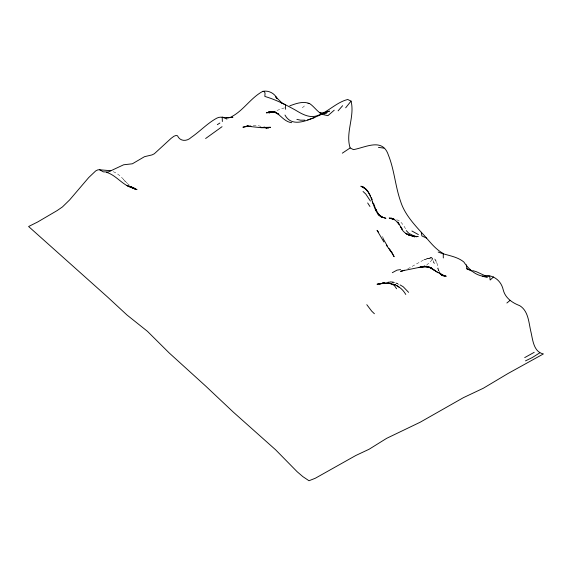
<?xml version="1.0" encoding="UTF-8"?>
<svg xmlns="http://www.w3.org/2000/svg" width="572" height="572" viewBox="0 0 572 572"><rect width="100%" height="100%" fill="white"/><g stroke="black" fill="none" stroke-linecap="round" stroke-linejoin="round"><path stroke-width="0.43" stroke-dasharray="2.86 2.15" d="M426.605 265.179L432.596 259.488L434.513 258.987L435.635 259.888L437.351 264.371L438.667 270.756M302.309 107.843L305.591 104.905M407.786 268.833L424.002 259.738L431.073 257.572L434.513 258.987M284.42 107.851L276.162 110.711M431.073 257.572L424.002 259.738L431.073 257.572L432.303 258.287L434.234 263.578M386.272 282.411C390.297 281.517 394.802 281.474 398.226 284.112L399.149 285.492M387.065 282.396L390.983 281.946L394.973 282.375L389.382 281.889L390.983 281.946L386.5 282.389M253.217 125.418L256.599 125.432L261.862 126.491M429.1 258.179L432.596 259.488L434.448 263.728M398.226 284.112L393.536 282.025M113.213 171.679C118.039 173.473 121.872 177.334 125.104 181.238L123.473 179.508L128.35 184.391M396.725 219.72C401.165 221.107 403.618 225.318 405.77 229.122M129.486 185.271L127.177 183.362L128.307 184.434M382.075 236.436L383.54 238.352M439.861 272.73L437.623 267.989L439.167 272.78M435.635 259.888L436.651 263.899"/><path stroke-width="0.86" d="M345.667 107.808L351.058 101.101L347.733 99.485C336.472 102.302 328.399 111.719 317.553 115.58C309.609 118.611 301.902 113.985 295.295 110.017C285.564 104.633 275.561 99.557 264.836 96.439L265.05 93.15L264.328 91.534L262.791 91.356C251.172 97.526 244.022 109.717 232.539 116.188C227.656 120.006 221.743 115.244 216.716 118.197C207.35 123.33 200.028 131.345 191.27 137.366C186.837 141.599 180.18 141.62 177.477 135.771L176.012 135.478L173.952 136.236L171.15 138.31L154.318 153.768L152.045 154.898L144.516 156.678L132.368 163.792L123.652 164.779L108.158 172.022L103.353 171.85L99.621 169.777L97.962 169.82L95.731 170.892L88.731 177.542L69.677 199.864L62.455 206.921L57.129 210.582L37.681 221.979L28.6 226.512L107.507 296.975L127.005 315.008L147.454 331.331L169.176 352.938L205.613 386.014L233.283 412.09L275.597 449.785L297.133 471.714L302.845 476.619L308.994 480.737L315.279 478.263L355.82 455.484L369.112 449.242L386.665 438.331L420.198 422.215L463.349 397.69L483.347 388.231L507.886 373.587L543.4 353.932C533.34 351.887 532.775 339.318 530.773 331.195C528.714 322.308 528.371 310.953 519.719 305.662C512.262 302.817 505.262 298.048 503.217 289.832C501.215 280.766 493.6 274.724 484.234 275.511M338.102 110.839L342.614 105.698M334.227 110.203L327.899 115.666L322.694 114.493L319.541 112.57L324.653 113.914M493.529 276.941L490.161 280.023L489.711 276.204C478.349 277.949 469.791 270.813 463.835 261.997C456.592 256.027 446.632 255.527 438.181 252.03M506.878 303.01L509.917 300.5M342.321 153.174L350.15 147.955L353.439 149.628C365.651 147.469 382.632 137.387 388.409 155.155C394.387 169.991 395.273 186.265 400.579 201.323C404.354 213.442 412.934 223.066 421.285 232.282C428.364 239.546 434.141 248.527 443.228 253.482L443.314 257.972M222.043 126.698L205.613 138.517M539.775 352.845L532.21 357.607L525.475 360.875M390.919 283.783L394.265 285.356L395.574 284.477M534.212 352.316L524.71 357.607M217.317 124.667L219.877 123.023M392.313 272.687L397.011 270.141L400.593 269.569M284.978 115.051C292.528 129.007 309.881 119.076 320.534 114.9M324.195 113.006L329.493 111.097L322.308 113.463L326.877 112.848L320.799 113.235M289.768 105.856C296.053 103.518 302.974 100.965 309.609 103.561C314.407 106.728 317.303 112.012 322.694 114.493M307.607 119.948L314.822 117.532M272.258 111.926L268.897 112.898L273.137 111.862M404.175 270.327L400.557 271.357L404.425 270.263M383.898 282.868L379.815 283.869L383.991 282.947M247.748 126.119L242.9 127.22L248.67 126.09M272.501 111.89L266.337 112.827L275.239 111.926M380.973 283.447L377.012 284.227L385.063 283.233L388.359 283.39L383.44 283.212L378.9 283.769L385.063 283.233L390.748 283.555L389.182 283.433L394.401 284.584M382.554 283.147L384.134 282.84M402.502 270.799L423.108 266.616L418.318 267.603L424.781 266.538L430.873 267.532M247.969 126.119L244.93 126.512L250.965 126.212L246.754 126.169L261.819 127.756L270.535 127.306L260.367 127.442L268.54 127.956L263.928 127.213M228.407 117.725L232.897 117.267L226.691 117.875M430.745 267.517L426.383 266.588L420.284 267.017L427.212 266.681M275.239 111.962L270.913 112.212L275.718 112.484M262.791 91.356C268.711 90.169 274.61 93.329 277.227 98.706L275.69 96.811L282.203 103.196M304.89 120.163L300.643 120.184L296.875 119.369M426.383 266.588L422.207 266.488L427.877 266.838L432.689 268.704M99.621 169.777L110.811 170.735M308.029 103.46L309.609 103.561M378.449 147.39L383.905 148.112M275.69 112.577L268.554 111.79L274.21 112.148L278.864 114.307L275.697 112.405C281.081 115.801 284.963 121.958 291.741 122.701M392.249 218.647L389.196 218.046L393.443 219.19M393.765 219.062L391.477 218.611L394.101 219.169M263.899 127.277L266.859 128.042L264.357 127.27M482.246 276.147L487.337 277.527M472.665 270.599L476.29 271.679L485.614 275.961M106.378 172.286C117.067 175.411 123.366 186.844 135.049 188.51L126.691 185.407L137.008 189.639L129.637 186.3M466.459 264.865L466.831 268.826L470.406 269.991M431.889 268.397L427.877 266.838L424.052 266.109L429.265 267.267L444.43 276.219L440.004 273.659L443.028 275.804L439.732 272.98M393.6 219.14L390.84 218.025L395.438 220.284L399.07 224.267L397.733 222.007L402.159 229.208L400.793 227.012C403.317 234.284 411.268 236.501 418.189 236.608L412.677 235.986L408.98 235.035L405.648 233.433L410.324 235.55L408.98 235.035L416.473 236.765L411.39 235.378L414.764 236.901L411.718 235.364M226.991 119.069L222.215 117.131L222.351 121.521M393.028 284.112C398.484 285.735 402.974 289.539 405.784 294.451M418.361 234.577L411.911 231.002M466.831 268.826L471.514 270.928M129.744 186.343L135.543 189.346L131.431 186.801M426.49 238.081L421.85 235.907L421.285 232.282M412.262 234.999L408.916 233.419L406.27 230.609M280.902 102.595L285.521 104.826L285.607 109.295M400.078 284.913L403.253 286.794L408.601 292.342M434.927 270.535L430.637 267.739L437.945 272.694M396.518 285.442L399.556 287.566M363.063 191.491L365.823 194.101L370.399 201.029M439.625 272.937L441.834 275.032M374.403 313.749L371.657 311.096L366.795 304.683M367.939 191.52L365.351 188.596L362.319 186.451L366.416 189.604L367.939 191.52L365.351 188.596L360.839 186.186C373.166 191.041 371.242 207.329 379.586 216.001L375.339 208.494L376.462 211.125M378.55 232.168L377.041 230.33L383.876 241.963M386.293 245.181L391.155 251.594L388.767 248.312M394.265 285.356L396.589 288.753M368.411 192.221L370.556 196.01M389.689 249.585L394.137 256.728L392.864 254.161M367.674 202.974L369.934 206.485M387.401 246.124L383.126 238.667M391.813 252.052L392.628 253.603M371.35 197.605L372.229 199.814M374.76 206.614L376.176 210.374M372.336 201.68L372.987 203.432M373.659 203.553L374.481 205.848M350.15 147.955C345.195 132.69 354.983 116.581 351.058 101.101M385.8 218.282L380.838 216.681L385.8 218.282M446.074 276.19L441.112 274.589L446.074 276.19M382.196 217.167L378.092 214.035L382.196 217.167"/></g></svg>
